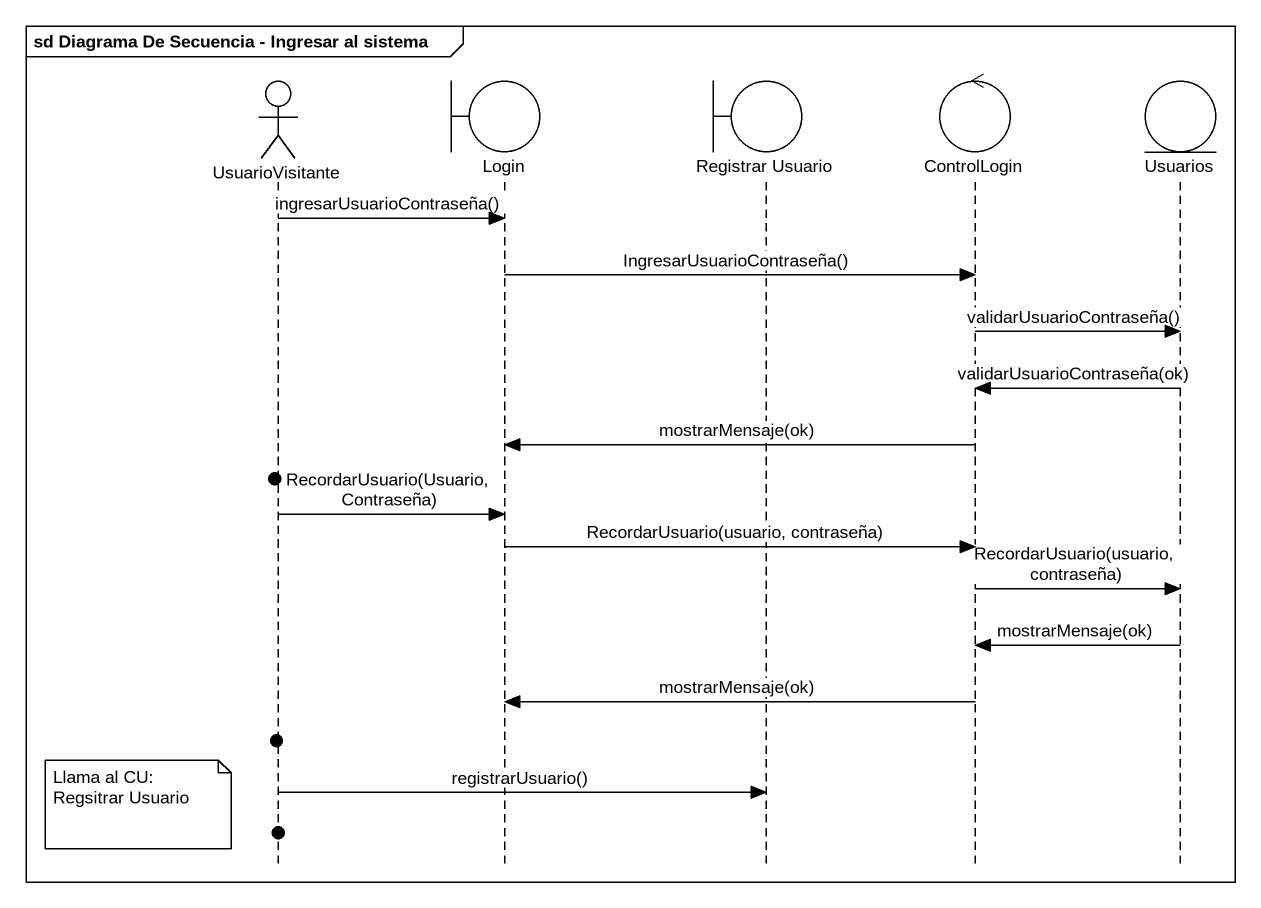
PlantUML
@startuml
mainframe sd Diagrama De Secuencia - Ingresar al sistema
hide footbox
actor UsuarioVisitante
boundary Login
boundary "Registrar Usuario" as Registrar_Usuario
control ControlLogin
entity Usuarios

UsuarioVisitante -> Login : ingresarUsuarioContraseña()
Login -> ControlLogin : IngresarUsuarioContraseña()
ControlLogin -> Usuarios : validarUsuarioContraseña()
Usuarios -> ControlLogin : validarUsuarioContraseña(ok)
ControlLogin -> Login : mostrarMensaje(ok)
UsuarioVisitante -> Login : RecordarUsuario(Usuario, Contraseña)
Login -> ControlLogin : RecordarUsuario(usuario, contraseña)
ControlLogin -> Usuarios : RecordarUsuario(usuario, contraseña)
Usuarios -> ControlLogin : mostrarMensaje(ok)
ControlLogin -> Login : mostrarMensaje(ok)
UsuarioVisitante -> Registrar_Usuario : registrarUsuario()
note left of UsuarioVisitante : Llama al CU: Regsitrar Usuario
@enduml
